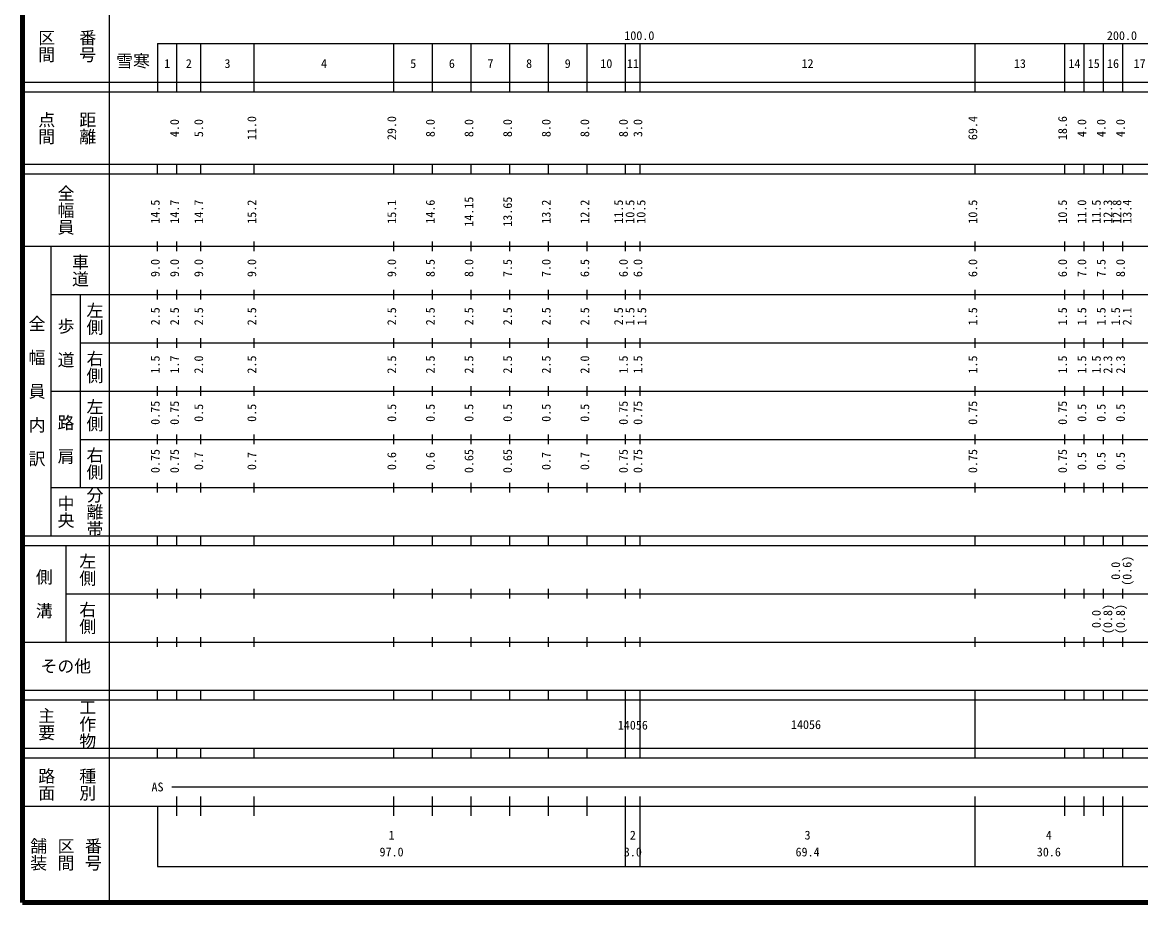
# Model space of a CAD drawing. Units: millimetres on the paper, enlarged 1000 times. Extents: x 40000 to 680000, y 20000 to 380000.
# Drawn here: x 40000 to 271718, y 20000 to 202409 of the extents above; entities that cross this region are included whole.
import ezdxf
from ezdxf.enums import TextEntityAlignment as Align

# ---------------------------------------------------------------- set-up
doc = ezdxf.new("R2010")
doc.units = ezdxf.units.MM
doc.header["$LTSCALE"] = 1000
doc.layers.add('M-TTL', color=7, linetype='Continuous', lineweight=13)
doc.layers.add('M-TTL-BAND', color=7, linetype='Continuous', lineweight=25)
doc.styles.add('@ＭＳ ゴシック', font='')
doc.styles.add('ＭＳ ゴシック', font='')
doc.styles.get('@ＭＳ ゴシック').set_extended_font_data('@MS Gothic')
doc.styles.get('ＭＳ ゴシック').set_extended_font_data('MS Gothic')

msp = doc.modelspace()

# ---------------------------------------------------------------- linework, layer by layer
at = {"layer": 'M-TTL', "color": 2, "lineweight": 140}
for p, q in [((40000, 380000), (40000, 20000)), ((40000, 20000), (680000, 20000))]:
    msp.add_line(p, q, dxfattribs=at)
at = {"layer": 'M-TTL-BAND'}
for p, q in [((58000, 370000), (58000, 20000)), ((68000, 198000), (579000, 198000)), ((68000, 198000), (68000, 188000)), ((72000, 188000), (72000, 198000)), ((77000, 188000), (77000, 198000)), ((88000, 188000), (88000, 198000)), ((117000, 188000), (117000, 198000)), ((125000, 188000), (125000, 198000)), ((133000, 188000), (133000, 198000)), ((141000, 188000), (141000, 198000)), ((149000, 188000), (149000, 198000)), ((157000, 188000), (157000, 198000)), ((165000, 188000), (165000, 198000)), ((168000, 188000), (168000, 198000)), ((237400, 188000), (237400, 198000)), ((256000, 188000), (256000, 198000)), ((260000, 188000), (260000, 198000)), ((264000, 188000), (264000, 198000)), ((268000, 188000), (268000, 198000)), ((40000, 190000), (579000, 190000)), ((40000, 188000), (579000, 188000)), ((40000, 173000), (579000, 173000)), ((68000, 171000), (68000, 173000)), ((72000, 171000), (72000, 173000)), ((77000, 171000), (77000, 173000)), ((88000, 171000), (88000, 173000)), ((117000, 171000), (117000, 173000)), ((125000, 171000), (125000, 173000)), ((133000, 171000), (133000, 173000)), ((141000, 171000), (141000, 173000)), ((149000, 171000), (149000, 173000)), ((157000, 171000), (157000, 173000)), ((165000, 171000), (165000, 173000)), ((168000, 171000), (168000, 173000)), ((237400, 171000), (237400, 173000)), ((256000, 171000), (256000, 173000)), ((260000, 171000), (260000, 173000)), ((264000, 171000), (264000, 173000)), ((268000, 171000), (268000, 173000)), ((40000, 171000), (579000, 171000)), ((40000, 156000), (579000, 156000)), ((46000, 96000), (46000, 156000)), ((68000, 155000), (68000, 157000)), ((72000, 155000), (72000, 157000)), ((77000, 155000), (77000, 157000)), ((88000, 155000), (88000, 157000)), ((117000, 155000), (117000, 157000)), ((125000, 155000), (125000, 157000)), ((133000, 155000), (133000, 157000)), ((141000, 155000), (141000, 157000)), ((149000, 155000), (149000, 157000)), ((157000, 155000), (157000, 157000)), ((165000, 155000), (165000, 157000)), ((168000, 155000), (168000, 157000)), ((237400, 155000), (237400, 157000)), ((256000, 155000), (256000, 157000)), ((260000, 155000), (260000, 157000)), ((264000, 155000), (264000, 157000)), ((268000, 155000), (268000, 157000)), ((46000, 146000), (579000, 146000)), ((52000, 146000), (52000, 106000)), ((68000, 145000), (68000, 147000)), ((72000, 145000), (72000, 147000)), ((77000, 145000), (77000, 147000)), ((88000, 145000), (88000, 147000)), ((117000, 145000), (117000, 147000)), ((125000, 145000), (125000, 147000)), ((133000, 145000), (133000, 147000)), ((141000, 145000), (141000, 147000)), ((149000, 145000), (149000, 147000)), ((157000, 145000), (157000, 147000)), ((165000, 145000), (165000, 147000)), ((168000, 145000), (168000, 147000)), ((237400, 145000), (237400, 147000)), ((256000, 145000), (256000, 147000)), ((260000, 145000), (260000, 147000)), ((264000, 145000), (264000, 147000)), ((268000, 145000), (268000, 147000)), ((68000, 135000), (68000, 137000)), ((72000, 135000), (72000, 137000)), ((77000, 135000), (77000, 137000)), ((88000, 135000), (88000, 137000)), ((117000, 135000), (117000, 137000)), ((125000, 135000), (125000, 137000)), ((133000, 135000), (133000, 137000)), ((141000, 135000), (141000, 137000)), ((149000, 135000), (149000, 137000)), ((157000, 135000), (157000, 137000)), ((165000, 135000), (165000, 137000)), ((168000, 135000), (168000, 137000)), ((237400, 135000), (237400, 137000)), ((256000, 135000), (256000, 137000)), ((260000, 135000), (260000, 137000)), ((264000, 135000), (264000, 137000)), ((268000, 135000), (268000, 137000)), ((52000, 136000), (579000, 136000)), ((46000, 126000), (579000, 126000)), ((68000, 125000), (68000, 127000)), ((72000, 125000), (72000, 127000)), ((77000, 125000), (77000, 127000)), ((88000, 125000), (88000, 127000)), ((117000, 125000), (117000, 127000)), ((125000, 125000), (125000, 127000)), ((133000, 125000), (133000, 127000)), ((141000, 125000), (141000, 127000)), ((149000, 125000), (149000, 127000)), ((157000, 125000), (157000, 127000)), ((165000, 125000), (165000, 127000)), ((168000, 125000), (168000, 127000)), ((237400, 125000), (237400, 127000)), ((256000, 125000), (256000, 127000)), ((260000, 125000), (260000, 127000)), ((264000, 125000), (264000, 127000)), ((268000, 125000), (268000, 127000)), ((52000, 116000), (579000, 116000)), ((68000, 115000), (68000, 117000)), ((72000, 115000), (72000, 117000)), ((77000, 115000), (77000, 117000)), ((88000, 115000), (88000, 117000)), ((117000, 115000), (117000, 117000)), ((125000, 115000), (125000, 117000)), ((133000, 115000), (133000, 117000)), ((141000, 115000), (141000, 117000)), ((149000, 115000), (149000, 117000)), ((157000, 115000), (157000, 117000)), ((165000, 115000), (165000, 117000)), ((168000, 115000), (168000, 117000)), ((237400, 115000), (237400, 117000)), ((256000, 115000), (256000, 117000)), ((260000, 115000), (260000, 117000)), ((264000, 115000), (264000, 117000)), ((268000, 115000), (268000, 117000)), ((68000, 105000), (68000, 107000)), ((72000, 105000), (72000, 107000)), ((77000, 105000), (77000, 107000)), ((88000, 105000), (88000, 107000)), ((117000, 105000), (117000, 107000)), ((125000, 105000), (125000, 107000)), ((133000, 105000), (133000, 107000)), ((141000, 105000), (141000, 107000)), ((149000, 105000), (149000, 107000)), ((157000, 105000), (157000, 107000)), ((165000, 105000), (165000, 107000)), ((168000, 105000), (168000, 107000)), ((237400, 105000), (237400, 107000)), ((256000, 105000), (256000, 107000)), ((260000, 105000), (260000, 107000)), ((264000, 105000), (264000, 107000)), ((268000, 105000), (268000, 107000)), ((46000, 106000), (579000, 106000)), ((40000, 96000), (579000, 96000)), ((68000, 94000), (68000, 96000)), ((72000, 94000), (72000, 96000)), ((77000, 94000), (77000, 96000)), ((88000, 94000), (88000, 96000)), ((117000, 94000), (117000, 96000)), ((125000, 94000), (125000, 96000)), ((133000, 94000), (133000, 96000)), ((141000, 94000), (141000, 96000)), ((149000, 94000), (149000, 96000)), ((157000, 94000), (157000, 96000)), ((165000, 94000), (165000, 96000)), ((168000, 94000), (168000, 96000)), ((237400, 94000), (237400, 96000)), ((256000, 94000), (256000, 96000)), ((260000, 94000), (260000, 96000)), ((264000, 94000), (264000, 96000)), ((268000, 94000), (268000, 96000)), ((40000, 94000), (579000, 94000)), ((49000, 94000), (49000, 74000)), ((49000, 84000), (579000, 84000)), ((68000, 83000), (68000, 85000)), ((72000, 83000), (72000, 85000)), ((77000, 83000), (77000, 85000)), ((88000, 83000), (88000, 85000)), ((117000, 83000), (117000, 85000)), ((125000, 83000), (125000, 85000)), ((133000, 83000), (133000, 85000)), ((141000, 83000), (141000, 85000)), ((149000, 83000), (149000, 85000)), ((157000, 83000), (157000, 85000)), ((165000, 83000), (165000, 85000)), ((168000, 83000), (168000, 85000)), ((237400, 83000), (237400, 85000)), ((256000, 83000), (256000, 85000)), ((260000, 83000), (260000, 85000)), ((264000, 83000), (264000, 85000)), ((268000, 83000), (268000, 85000)), ((68000, 73000), (68000, 75000)), ((72000, 73000), (72000, 75000)), ((77000, 73000), (77000, 75000)), ((88000, 73000), (88000, 75000)), ((117000, 73000), (117000, 75000)), ((125000, 73000), (125000, 75000)), ((133000, 73000), (133000, 75000)), ((141000, 73000), (141000, 75000)), ((149000, 73000), (149000, 75000)), ((157000, 73000), (157000, 75000)), ((165000, 73000), (165000, 75000)), ((168000, 73000), (168000, 75000)), ((237400, 73000), (237400, 75000)), ((256000, 73000), (256000, 75000)), ((260000, 73000), (260000, 75000)), ((264000, 73000), (264000, 75000)), ((268000, 73000), (268000, 75000)), ((40000, 74000), (579000, 74000)), ((40000, 64000), (579000, 64000)), ((68000, 62000), (68000, 64000)), ((72000, 62000), (72000, 64000)), ((77000, 62000), (77000, 64000)), ((88000, 62000), (88000, 64000)), ((117000, 62000), (117000, 64000)), ((125000, 62000), (125000, 64000)), ((133000, 62000), (133000, 64000)), ((141000, 62000), (141000, 64000)), ((149000, 62000), (149000, 64000)), ((157000, 62000), (157000, 64000)), ((165000, 62000), (165000, 64000)), ((168000, 62000), (168000, 64000)), ((237400, 62000), (237400, 64000)), ((256000, 62000), (256000, 64000)), ((260000, 62000), (260000, 64000)), ((264000, 62000), (264000, 64000)), ((268000, 62000), (268000, 64000)), ((40000, 62000), (579000, 62000)), ((165000, 52000), (165000, 62000)), ((168000, 52000), (168000, 62000)), ((168000, 52000), (168000, 62000)), ((237400, 52000), (237400, 62000)), ((40000, 52000), (579000, 52000)), ((68000, 50000), (68000, 52000)), ((72000, 50000), (72000, 52000)), ((77000, 50000), (77000, 52000)), ((88000, 50000), (88000, 52000)), ((117000, 50000), (117000, 52000)), ((125000, 50000), (125000, 52000)), ((133000, 50000), (133000, 52000)), ((141000, 50000), (141000, 52000)), ((149000, 50000), (149000, 52000)), ((157000, 50000), (157000, 52000)), ((165000, 50000), (165000, 52000)), ((168000, 50000), (168000, 52000)), ((237400, 50000), (237400, 52000)), ((256000, 50000), (256000, 52000)), ((260000, 50000), (260000, 52000)), ((264000, 50000), (264000, 52000)), ((268000, 50000), (268000, 52000)), ((40000, 50000), (579000, 50000)), ((71000, 44000), (570000, 44000)), ((72000, 38000), (72000, 42000)), ((77000, 38000), (77000, 42000)), ((88000, 38000), (88000, 42000)), ((117000, 38000), (117000, 42000)), ((125000, 38000), (125000, 42000)), ((133000, 38000), (133000, 42000)), ((141000, 38000), (141000, 42000)), ((149000, 38000), (149000, 42000)), ((157000, 38000), (157000, 42000)), ((165000, 27500), (165000, 42000)), ((168000, 27500), (168000, 42000)), ((237400, 27500), (237400, 42000)), ((256000, 38000), (256000, 42000)), ((260000, 38000), (260000, 42000)), ((264000, 38000), (264000, 42000)), ((268000, 27500), (268000, 42000)), ((40000, 40000), (579000, 40000)), ((68000, 40000), (68000, 27500)), ((68000, 27500), (579000, 27500))]:
    msp.add_line(p, q, dxfattribs=at)

# ---------------------------------------------------------------- texts
at = {"layer": 'M-TTL-BAND', "style": '@ＭＳ ゴシック'}
for s, p in [('区間', (45000, 197500)), ('番号', (53500, 197500)), ('点間', (45000, 180500)), ('距離', (53500, 180500)), ('全幅員', (49000, 163500)), ('車道', (52000, 151000)), ('左側', (55000, 141000)), ('全\u3000幅\u3000員\u3000内\u3000訳', (43000, 126000)), ('歩\u3000道', (49000, 136000)), ('右側', (55000, 131000)), ('左側', (55000, 121000)), ('路\u3000肩', (49000, 116000)), ('右側', (55000, 111000)), ('中央', (49000, 101000)), ('分離帯', (55000, 101000)), ('左側', (53500, 89000)), ('側\u3000溝', (44500, 84000)), ('右側', (53500, 79000)), ('主要', (45000, 57000)), ('工作物', (53500, 57000)), ('路面', (45000, 44500)), ('種別', (53500, 44500)), ('舗装', (43333, 30000)), ('区間', (49000, 30000)), ('番号', (54667, 30000))]:
    msp.add_text(s, height=2566, rotation=270, dxfattribs=at).set_placement(p, align=Align.MIDDLE_CENTER)
at = {"layer": 'M-TTL-BAND', "style": 'ＭＳ ゴシック'}
for s, p in [('100.0', (167844, 198195)), ('200.0', (267844, 198195)), ('1', (70000, 192405)), ('2', (74500, 192405)), ('3', (82500, 192405)), ('4', (102500, 192405)), ('5', (121000, 192405)), ('6', (129000, 192405)), ('7', (137000, 192405)), ('8', (145000, 192405)), ('9', (153000, 192405)), ('10', (161000, 192405)), ('11', (166500, 192405)), ('12', (202700, 192405)), ('13', (246700, 192405)), ('14', (258000, 192405)), ('15', (262000, 192405)), ('16', (266000, 192405)), ('17', (271500, 192405)), ('AS', (68000, 42500)), ('1', (116500, 32523)), ('2', (166500, 32523)), ('3', (202700, 32523)), ('4', (252700, 32523)), ('97.0', (116500, 29033)), ('3.0', (166500, 29033)), ('69.4', (202700, 29033)), ('30.6', (252700, 29033))]:
    msp.add_text(s, height=1833, dxfattribs=at).set_placement(p, align=Align.BOTTOM_CENTER)
for s, p in [('雪寒', (62931, 194392)), ('その他', (49000, 69000))]:
    msp.add_text(s, height=2566, dxfattribs=at).set_placement(p, align=Align.MIDDLE_CENTER)
for s, p in [('4.0', (73000, 180500)), ('5.0', (78000, 180500)), ('11.0', (89000, 180500)), ('29.0', (118000, 180500)), ('8.0', (126000, 180500)), ('8.0', (134000, 180500)), ('8.0', (142000, 180500)), ('8.0', (150000, 180500)), ('8.0', (158000, 180500)), ('8.0', (166000, 180500)), ('3.0', (169000, 180500)), ('69.4', (238400, 180500)), ('18.6', (257000, 180500)), ('4.0', (261000, 180500)), ('4.0', (265000, 180500)), ('4.0', (269000, 180500)), ('14.5', (69000, 163174)), ('14.7', (73000, 163174)), ('14.7', (78000, 163174)), ('15.2', (89000, 163174)), ('15.1', (118000, 163174)), ('14.6', (126000, 163174)), ('14.15', (134000, 163174)), ('13.65', (142000, 163174)), ('13.2', (150000, 163174)), ('12.2', (158000, 163174)), ('11.5', (165000, 163174)), ('10.5', (167370, 163174)), ('10.5', (169655, 163174)), ('10.5', (238400, 163174)), ('10.5', (257000, 163174)), ('11.0', (261000, 163174)), ('11.5', (264000, 163174)), ('12.3', (266370, 163174)), ('12.8', (268246, 163152)), ('13.4', (270370, 163174)), ('9.0', (69000, 151500)), ('9.0', (73000, 151500)), ('9.0', (78000, 151500)), ('9.0', (89000, 151500)), ('9.0', (118000, 151500)), ('8.5', (126000, 151500)), ('8.0', (134000, 151500)), ('7.5', (142000, 151500)), ('7.0', (150000, 151500)), ('6.5', (158000, 151500)), ('6.0', (166000, 151500)), ('6.0', (169000, 151500)), ('6.0', (238400, 151500)), ('6.0', (257000, 151500)), ('7.0', (261000, 151500)), ('7.5', (265000, 151500)), ('8.0', (269000, 151500)), ('2.5', (69000, 141500)), ('2.5', (73000, 141500)), ('2.5', (78000, 141500)), ('2.5', (89000, 141500)), ('2.5', (118000, 141500)), ('2.5', (126000, 141500)), ('2.5', (134000, 141500)), ('2.5', (142000, 141500)), ('2.5', (150000, 141500)), ('2.5', (158000, 141500)), ('2.5', (165000, 141500)), ('1.5', (167370, 141500)), ('1.5', (169819, 141500)), ('1.5', (238400, 141500)), ('1.5', (257000, 141500)), ('1.5', (261000, 141500)), ('1.5', (265000, 141500)), ('1.5', (268000, 141500)), ('2.1', (270370, 141500)), ('1.5', (69000, 131500)), ('1.7', (73000, 131500)), ('2.0', (78000, 131500)), ('2.5', (89000, 131500)), ('2.5', (118000, 131500)), ('2.5', (126000, 131500)), ('2.5', (134000, 131500)), ('2.5', (142000, 131500)), ('2.5', (150000, 131500)), ('2.0', (158000, 131500)), ('1.5', (166000, 131500)), ('1.5', (169000, 131500)), ('1.5', (238400, 131500)), ('1.5', (257000, 131500)), ('1.5', (261000, 131500)), ('1.5', (264000, 131500)), ('2.3', (266370, 131500)), ('2.3', (269000, 131500)), ('0.75', (69000, 121500)), ('0.75', (73000, 121500)), ('0.5', (78000, 121500)), ('0.5', (89000, 121500)), ('0.5', (118000, 121500)), ('0.5', (126000, 121500)), ('0.5', (134000, 121500)), ('0.5', (142000, 121500)), ('0.5', (150000, 121500)), ('0.5', (158000, 121500)), ('0.75', (166000, 121500)), ('0.75', (169000, 121500)), ('0.75', (238400, 121500)), ('0.75', (257000, 121500)), ('0.5', (261000, 121500)), ('0.5', (265000, 121500)), ('0.5', (269000, 121500)), ('0.75', (69000, 111500)), ('0.75', (73000, 111500)), ('0.65', (134000, 111500)), ('0.65', (142000, 111500)), ('0.75', (166000, 111500)), ('0.75', (169000, 111500)), ('0.75', (238400, 111500)), ('0.75', (257000, 111500)), ('0.7', (78000, 111500)), ('0.7', (89000, 111500)), ('0.6', (118000, 111500)), ('0.6', (126000, 111500)), ('0.7', (150000, 111500)), ('0.7', (158000, 111500)), ('0.5', (261000, 111500)), ('0.5', (265000, 111500)), ('0.5', (269000, 111500)), ('0.0', (268000, 88764)), ('(0.6)', (270370, 88764)), ('(0.8)', (266370, 78764)), ('(0.8)', (269000, 78764)), ('0.0', (264000, 78764))]:
    msp.add_text(s, height=1833, rotation=90, dxfattribs=at).set_placement(p, align=Align.BOTTOM_CENTER)
for p in [(163375, 55314), (199255, 55420)]:
    msp.add_text('14056', height=1833, dxfattribs=at).set_placement(p, align=Align.BOTTOM_LEFT)

doc.saveas('drawing.dxf')
